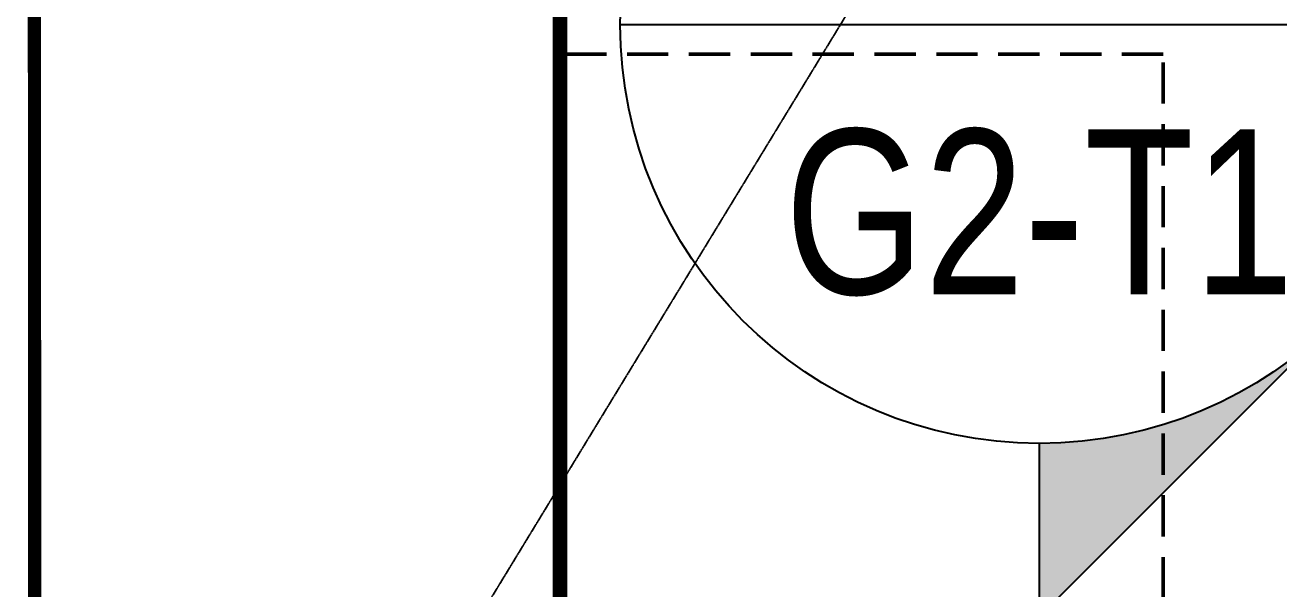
# Model space of a CAD drawing. Header units: centimetres. Extents: x -6122352 to 6876996, y -1694241 to 2592194.
# Drawn here: x 257438 to 259338, y -31255 to -30400 of the extents above; entities that cross this region are included whole.
import ezdxf
from ezdxf.enums import TextEntityAlignment as Align
from ezdxf.xclip import XClip

# ---------------------------------------------------------------- set-up
doc = ezdxf.new("R2010")
doc.units = ezdxf.units.CM
doc.header["$MEASUREMENT"] = 0
doc.header["$XCLIPFRAME"] = 2
for name, pattern in [('DASHED2', [0.375, 0.25, -0.125]), ('XR-AR-END-SETTING OUT PLAN$0$23261-XR-AR-SI-GF$0$HIDDEN', [0.375, 0.25, -0.125]), ('XR-AR-END-SETTING OUT PLAN$0$23585-XR-AR-END-GROUND FLOOR$0$XR-END-GROUND FLOOR PLAN$0$xf_6a1$0$DASHED', [0.75, 0.5, -0.25])]:
    doc.linetypes.add(name, pattern=pattern)
for name, color, linetype in [('00-MI-DIM', 7, 'Continuous'), ('23585-XR-AR-BOUNDARY WALLS AND SETBACKS$0$setback', 7, 'XR-AR-END-SETTING OUT PLAN$0$23261-XR-AR-SI-GF$0$HIDDEN'), ('@MI-REF LAYER', 7, 'Continuous'), ('B_TH_4', 7, 'Continuous')]:
    doc.layers.add(name, color=color, linetype=linetype)
for name, color, linetype, lineweight in [('@ Foundations', 4, 'DASHED2', 50), ('A-ANNO-TEXT', 3, 'Continuous', 25), ('XR-AR-END-SETTING OUT PLAN$0$23585-XR-AR-END-GROUND FLOOR$0$A-EQUP-KITN-PLAN', 202, 'Continuous', 9), ('XR-AR-END-SETTING OUT PLAN$0$23585-XR-AR-END-GROUND FLOOR$0$A-GLAZ-SILL', 8, 'Continuous', 5), ('XR-AR-END-SETTING OUT PLAN$0$23585-XR-AR-END-GROUND FLOOR$0$A-GLAZ-WNDO', 232, 'Continuous', 9), ('XR-AR-END-SETTING OUT PLAN$0$23585-XR-AR-END-GROUND FLOOR$0$A-WALL', 7, 'Continuous', 30)]:
    doc.layers.add(name, color=color, linetype=linetype, lineweight=lineweight)
doc.styles.add('Arial Narrow', font='ARIALN.TTF', dxfattribs={"width": 0.95, "height": 500})
doc.styles.get("Standard").update_dxf_attribs({"font": 'arial.ttf'})
doc.dimstyles.new('LEADER', dxfattribs={"dimtxt": 0.18, "dimasz": 0.25, "dimexe": 0.18, "dimexo": 0.0625, "dimgap": 0.09, "dimtad": 0, "dimtih": 1, "dimtoh": 1, "dimdec": 4, "dimzin": 0, "dimdsep": 46, "dimtxsty": 'Standard', "dimblk": 'DOT', "dimcen": 0.09, "dimadec": 0, "dimazin": 0, "dimtfac": 1, "dimtdec": 4, "dimtofl": 0, "dimtmove": 0, "dimatfit": 3, "dimldrblk": 'DOT', "dimfxl": 1, "dimtolj": 1, "dimtzin": 0, "dimarcsym": 0})

# ---------------------------------------------------------------- blocks, each defined once
blk = doc.blocks.new('23585-XR-AR-BOUNDARY WALLS AND SETBACKS')
at = {"layer": '23585-XR-AR-BOUNDARY WALLS AND SETBACKS$0$setback', "ltscale": 40, "const_width": 0.05}
blk.add_lwpolyline([(496580.6473652254, 2769073.976298682), (496576.4944421992, 2769069.443943275), (496572.4410719261, 2769065.019975719), (496568.3876262872, 2769060.59632591), (496564.3340242032, 2769056.172523637), (496560.2806491082, 2769051.748750815), (496556.1261357174, 2769047.214635852), (496570.5033332864, 2769034.040914127), (496574.6580102807, 2769038.575207643), (496578.7114474207, 2769042.998848177), (496582.7648017814, 2769047.422598367), (496586.8184059503, 2769051.846602918), (496590.8715976098, 2769056.270193815), (496595.0251845858, 2769060.803090301), (496580.6473652254, 2769073.976298682)], dxfattribs=at)
blk = doc.blocks.new('A$C9d9485f6')
at = {"layer": 'A-ANNO-TEXT', "rotation": 312.4881850805905}
blk.add_blockref('23585-XR-AR-BOUNDARY WALLS AND SETBACKS', (-2377088.534775567, -1504219.252137818), dxfattribs=at)
blk = doc.blocks.new('XR-AR-END-SETTING OUT PLAN$0$23585-XR-AR-END-GROUND FLOOR$0$XR-END-GROUND FLOOR PLAN$0$A$C69996ABC')
at = {"layer": 'XR-AR-END-SETTING OUT PLAN$0$23585-XR-AR-END-GROUND FLOOR$0$A-GLAZ-SILL'}
blk.add_line((0.2499999770720933, 0.9999993968456202), (0.249999977072207, 0.0999993968456252), dxfattribs=at)
at = {"layer": 'XR-AR-END-SETTING OUT PLAN$0$23585-XR-AR-END-GROUND FLOOR$0$A-GLAZ-WNDO'}
for p, q in [((-2.292778056300904e-08, 0.9999993968456202), (-2.292778056300904e-08, 0.9499993968456231)), ((0.2499999770720933, 0.9999993968456202), (-2.292778056300904e-08, 0.9999993968456202)), ((0.1499999770722127, 0.9499993968456231), (0.1499999770722127, 0.9999993968456202)), ((0.1499999770722109, 0.999999396845622), (0.1499999770722127, 0.09999939684562342)), ((-2.292778056300904e-08, 0.9499993968456231), (0.1499999770722127, 0.9499993968456231)), ((-2.292778056300904e-08, 0.9499993968456231), (-2.292778056300904e-08, 0.1499993968456224)), ((0.1499999770722127, 0.1499993968456224), (-2.292778056300904e-08, 0.1499993968456224)), ((-2.292787470992153e-08, 0.09999939684561099), (-2.292787470992153e-08, 0.1499993968456099)), ((0.1499999770722127, 0.0999993968456252), (0.1499999770722127, 0.1499993968456224)), ((0.249999977072207, 0.0999993968456252), (-2.292778056300904e-08, 0.0999993968456252))]:
    blk.add_line(p, q, dxfattribs=at)
blk.add_lwpolyline([(-2.292779299750691e-08, 0.9499993968456231), (-2.292779299750691e-08, 0.1499993968456224), (0.04999997707220416, 0.1499993968456224), (0.04999997707220416, 0.9499993968456231)], close=True, dxfattribs=at)
blk.add_lwpolyline([(0.04999997707215442, 0.0999993968456181), (-2.292784451185526e-08, 0.0999993968456181)], dxfattribs=at)
blk = doc.blocks.new('XR-AR-END-SETTING OUT PLAN')
at = {"layer": 'XR-AR-END-SETTING OUT PLAN$0$23585-XR-AR-END-GROUND FLOOR$0$A-EQUP-KITN-PLAN', "color": 8, "linetype": 'XR-AR-END-SETTING OUT PLAN$0$23585-XR-AR-END-GROUND FLOOR$0$XR-END-GROUND FLOOR PLAN$0$xf_6a1$0$DASHED'}
for p, q in [((3650.110123351216, 12899.99910211563), (3650.107762530446, 13849.9988026619)), ((3250.108286634088, 12899.99910211563), (3650.110123351216, 12899.99910211563))]:
    blk.add_line(p, q, dxfattribs=at)
at = {"layer": 'XR-AR-END-SETTING OUT PLAN$0$23585-XR-AR-END-GROUND FLOOR$0$A-WALL', "color": 8}
blk.add_lwpolyline([(3000.102068737149, 12899.99910259247), (3250.103869214654, 12899.99910211563), (3250.103198900819, 13749.9988026619), (3250.102675631642, 14849.99877595901), (3000.10211391747, 14849.99877595901)], close=True, dxfattribs=at)
at = {"color": 8, "xscale": 1000.000000000001, "yscale": 1000.000000000001, "zscale": 1000.000000000001}
blk.add_blockref('XR-AR-END-SETTING OUT PLAN$0$23585-XR-AR-END-GROUND FLOOR$0$XR-END-GROUND FLOOR PLAN$0$A$C69996ABC', (3000.101009145379, 11899.99970579147), dxfattribs=at)
blk = doc.blocks.new('END UNIT')
at = {"xscale": 0.001, "yscale": 0.001, "zscale": 0.001}
blk.add_blockref('XR-AR-END-SETTING OUT PLAN', (-9.150201729830158, 0), dxfattribs=at)
blk = doc.blocks.new('TH_4')
blk.add_blockref('END UNIT', (495802.3053798428, 2769130.514097063))
blk = doc.blocks.new('A$C780da55d')
at = {"layer": 'B_TH_4', "xscale": 1.000039159572381, "yscale": 1.000039159572381, "zscale": 1.000039159572381}
blk.add_blockref('TH_4', (-495814.0704651335, -2769239.302089663), dxfattribs=at)
blk = doc.blocks.new('23585-XR-AR-MALDIVE-2$0$TH_4')
blk.add_blockref('A$C780da55d', (495794.655359471, 2769130.864096801))
at = {"layer": '@ Foundations', "linetype": 'DASHED2', "ltscale": 0.25}
blk.add_lwpolyline([(495795.2303292943, 2769142.764769025), (495797.3303292943, 2769142.764769025), (495797.3303292943, 2769145.464769024), (495795.2303292943, 2769145.464769024)], close=True, dxfattribs=at)
blk = doc.blocks.new('_Dot')
at = {"color": 0, "linetype": 'ByBlock', "lineweight": -2}
blk.add_line((-0.5, 0), (-1, 0), dxfattribs=at)
at = {"color": 0, "linetype": 'ByBlock', "const_width": 0.5}
blk.add_lwpolyline([(-0.25, 0, 1), (0.25, 0, 1)], format="xyb", close=True, dxfattribs=at)
blk = doc.blocks.new('*U1433')
h = blk.add_hatch(color=94)
edge = h.paths.add_edge_path()
edge.add_line((5.939717128804604e-15, -6.350000000000011), (8.368224606966381e-15, -8.98025612106916))
edge.add_line((8.368224606966381e-15, -8.98025612106916), (8.98025612106915, 1.77635683940025e-15))
edge.add_line((8.98025612106915, 1.523523610149499e-15), (-1.243449787580175e-14, 8.980256121069147))
edge.add_line((-1.272660810163914e-14, 8.980256121069147), (-1.481004699555399e-14, 6.349999999999988))
edge.add_arc((-8.312618846878051e-15, -1.154631945610163e-14), 6.35, -89.99999999999989, 90.00000000000011, ccw=False)
at = {"color": 94}
blk.add_line((-6.35, -5.639932965095795e-15), (6.35, -1.127986593019159e-14), dxfattribs=at)
for points in [[(5.939717128804604e-15, -6.350000000000011), (8.368224606966381e-15, -8.98025612106916), (8.98025612106915, 1.523523610149499e-15), (-1.272660810163914e-14, 8.980256121069147), (-1.481004699555399e-14, 6.349999999999988, -0.9999999999999994)], [(4.490128060534561, 4.490128060534586, -0.4142135623730951), (4.490128060534575, -4.490128060534572), (8.98025612106915, 1.393137613336025e-14), (4.490128060534566, 4.490128060534586)]]:
    blk.add_lwpolyline(points, format="xyb", close=True)
blk.add_circle((-1.409983241273949e-15, -5.639932965095795e-15), 6.35, dxfattribs=at)
at = {"style": 'Arial Narrow', "width": 0.95, "flags": 8}
blk.add_attdef('VIEWNUMBER', text='', height=2.5, dxfattribs=at).set_placement((-1.409983241273949e-15, -5.639932965095795e-15), align=Align.BOTTOM_CENTER)
blk.add_attdef('SHEETNUMBER', text='', height=2.5, dxfattribs=at).set_placement((-1.409983241273949e-15, -1.587500000000005), align=Align.TOP_CENTER)

msp = doc.modelspace()

# ---------------------------------------------------------------- hatches: boundary and pattern name
at = {"layer": '@MI-REF LAYER'}
h = msp.add_hatch(dxfattribs=at)
h.set_pattern_fill('ANSI31', color=256, scale=1999.999998458916, angle=186.7183412143764)
h.set_pattern_definition([(231.7183412143764, (-2377109729.195271, -1504175463.930205), (196.2436825049419, -154.8819453021617), [])])
h.paths.add_polyline_path([(258238.6345431232, -23693.87067401649), (258236.1733345794, -37967.70156504092), (251985.9725265825, -37966.6238554892), (251986.1590092483, -37665.99425261968), (228184.7256183745, -37661.89022445171), (228184.808428029, -37962.5198730612), (221934.5629241293, -37961.44215887308), (221937.0688220707, -23687.61127508846)])

# ---------------------------------------------------------------- block references
at = {"layer": '@MI-REF LAYER', "xscale": 1000, "yscale": 1000, "zscale": 1000}
msp.add_blockref('A$C9d9485f6', (-23958.95045533385, 48155.57226163784), dxfattribs=at)

# ---------------------------------------------------------------- next in the draw order: block references
at = {"layer": '@MI-REF LAYER'}
ref = msp.add_blockref('23585-XR-AR-MALDIVE-2$0$TH_4', (496531862.6518488, 2769026790.212156), dxfattribs=dict(at, xscale=1000, yscale=1000, zscale=1000, rotation=179.990120614956))
XClip(ref).set_block_clipping_path([(495835.39537108876, 2769130.5141232912), (495835.3953539361, 2769154.454143234), (495826.3054396999, 2769154.4141747453), (495820.3055804926, 2769154.4143055174), (495814.3055779119, 2769154.414301179), (495808.30529029947, 2769154.414309184), (495802.305568452, 2769154.414292499), (495793.3573820614, 2769154.4545278503), (495793.35807989165, 2769130.514348154)])

# ---------------------------------------------------------------- next in the draw order: linework, layer by layer
at = {"layer": '@MI-REF LAYER', "const_width": 5}
msp.add_lwpolyline([(258238.634543112, -23693.87067400433), (258236.2180296548, -37967.70157294949), (251985.9725264526, -37966.6238555865), (251986.7797316914, -37665.99448723189), (228185.346340906, -37661.8904589927), (228184.8084277615, -37962.51987325845), (221934.5629241398, -37961.44215888456), (221937.0688220153, -23687.61127513919)], close=True, dxfattribs=at)

# ---------------------------------------------------------------- next in the draw order: block references
at = {"layer": '00-MI-DIM', "color": 3}
ref = msp.add_blockref('*U1433', (258974.5934134507, -30399.65754114561, 157.4610399852849), dxfattribs=dict(at, xscale=100, yscale=100, zscale=100))
ref.add_attrib('VIEWNUMBER', '107', dxfattribs={"layer": '0', "height": 250, "style": 'Arial Narrow', "width": 0.95}).set_placement((258974.5934134507, -30399.65754114561, 157.4610399852849), align=Align.BOTTOM_CENTER)
ref.add_attrib('SHEETNUMBER', 'G2-T1', dxfattribs={"layer": '0', "height": 250, "style": 'Arial Narrow', "width": 0.95}).set_placement((258974.5934134507, -30558.40754114561, 157.4610399852849), align=Align.TOP_CENTER)

# ---------------------------------------------------------------- next in the draw order: wipeouts: each hides what was drawn before it
at = {"color": 10}
msp.add_wipeout([(258238.63454312316, -23693.870674016485), (258236.1733345794, -37967.7015650409), (251985.97252658248, -37966.62385548919), (251986.15900924834, -37665.9942526197), (228184.72561837448, -37661.8902244517), (228184.80842802903, -37962.519873061196), (221934.56292412934, -37961.442158873055), (221937.06882207075, -23687.611275088457)], dxfattribs=at).dxf.layer = '@MI-REF LAYER'

# ---------------------------------------------------------------- next in the draw order: linework, layer by layer
at = {"layer": '@MI-REF LAYER', "color": 1, "const_width": 19.99999999999999}
msp.add_lwpolyline([(261137.3092878273, -18276.01519769583), (257455.8149921752, -21798.45606859434), (257449.642725403, -26112.05663703931), (257076.6261260528, -26114.61470989035), (257449.642725403, -26112.05663703931), (257455.8376982953, -38272.97657411039), (261109.9980822997, -41947.32410689986)], dxfattribs=at)

# ---------------------------------------------------------------- next in the draw order: leaders
at = {"layer": '@MI-REF LAYER', "linetype": 'DASHED2'}
msp.add_leader([(259657.5605407171, -28783.5665428809), (257032.5253774244, -33093.49667672158)], dimstyle='LEADER', dxfattribs=at)

doc.saveas('drawing.dxf')
